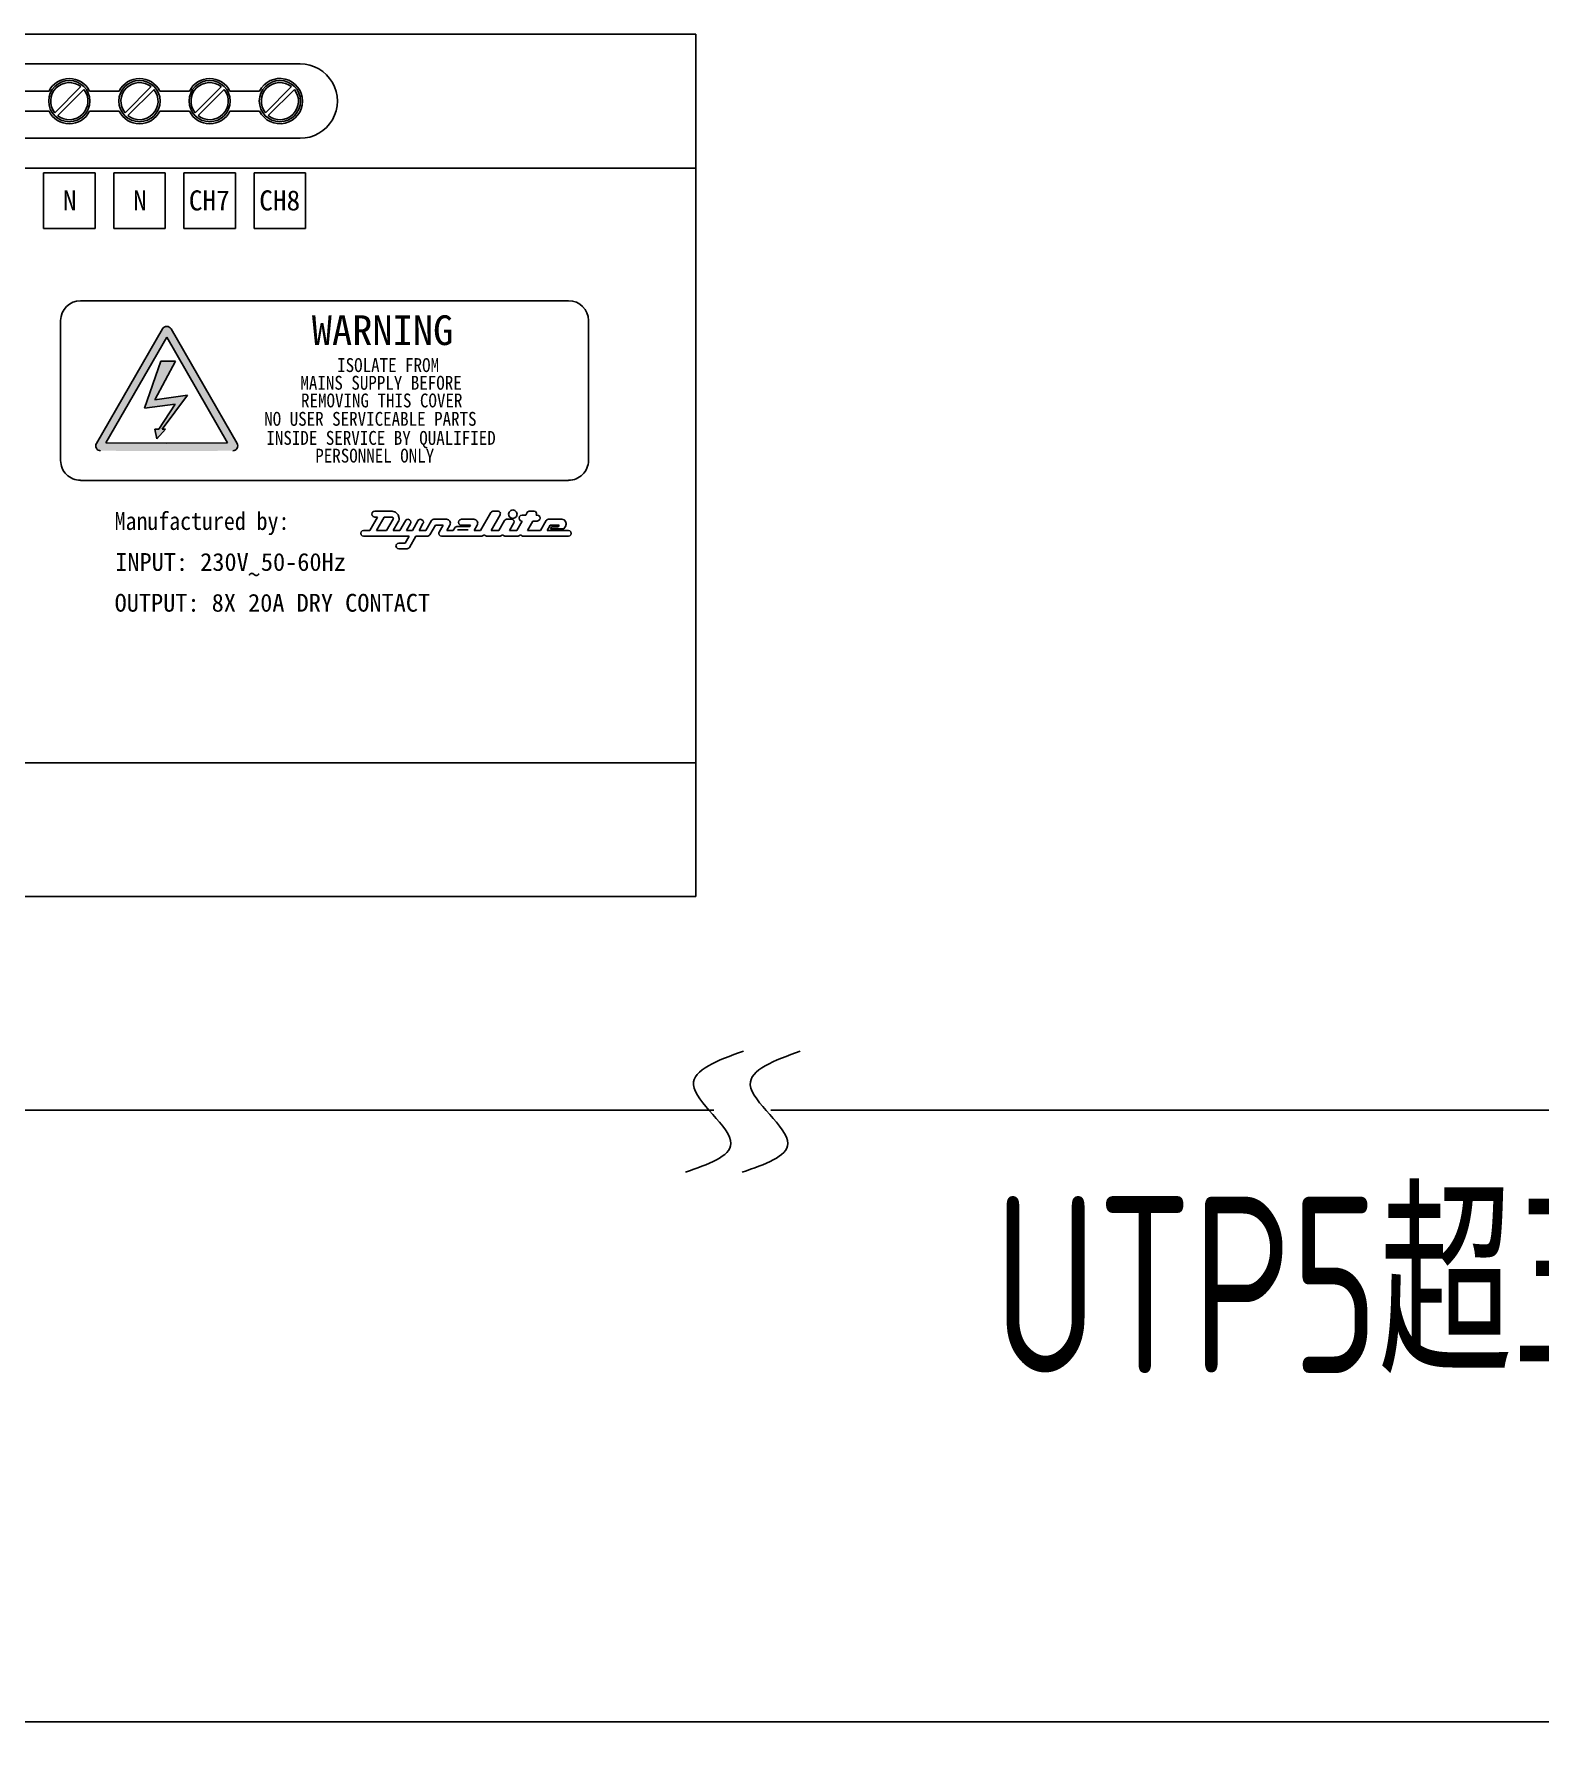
# Model space of a CAD drawing. Header units: millimetres. Extents: x -158656 to -149924, y -51573 to -51018.
# Drawn here: x -156854.71 to -156824.82, y -51188.7 to -51154.76 of the extents above; entities that cross this region are included whole.
import ezdxf

# ---------------------------------------------------------------- set-up
doc = ezdxf.new("R2010")
doc.units = ezdxf.units.MM
doc.header["$MEASUREMENT"] = 0
for name, color, linetype in [('kindalt-文字', 7, 'Continuous'), ('TKTEXT', 9, 'Continuous'), ('系统', 7, 'Continuous')]:
    doc.layers.add(name, color=color, linetype=linetype)
doc.styles.add('XD2008', font='xd-hzs.shx', dxfattribs={"width": 0.7, "bigfont": 'xd-hztxt.shx'})

msp = doc.modelspace()

# ---------------------------------------------------------------- hatches: boundary and pattern name
at = {"layer": 'TKTEXT'}
h = msp.add_hatch(color=0, dxfattribs=at)
edge = h.paths.add_edge_path()
edge.add_ellipse((-156853.389, -51162.927), major_axis=(-0.0006, 0.0983), ratio=1, start_angle=59.6673, end_angle=179.4991)
edge.add_line((-156853.389, -51163.025), (-156852.077, -51163.029))
edge.add_line((-156852.077, -51163.029), (-156850.766, -51163.025))
edge.add_ellipse((-156850.766, -51162.927), major_axis=(0.0002, 0.0983), ratio=1, start_angle=180.276, end_angle=300.1077)
edge.add_line((-156850.681, -51162.878), (-156851.992, -51160.606))
edge.add_ellipse((-156852.077, -51160.655), major_axis=(0, 0.0983), ratio=1, start_angle=-60, end_angle=60)
edge.add_line((-156852.163, -51160.606), (-156853.474, -51162.878))
h.paths.add_polyline_path([(-156852.077, -51160.773), (-156850.868, -51162.868), (-156852.077, -51162.872), (-156853.287, -51162.868)], flags=16)
h.paths.add_polyline_path([(-156852.194, -51161.247), (-156851.903, -51161.247), (-156852.316, -51162.016), (-156851.668, -51161.922), (-156852.167, -51162.596), (-156852.1, -51162.596), (-156852.276, -51162.785), (-156852.316, -51162.596), (-156852.235, -51162.596), (-156851.911, -51162.097), (-156852.519, -51162.178)], flags=0)

# ---------------------------------------------------------------- linework, layer by layer
at = {"layer": 'TKTEXT', "color": 0}
for p, q in [((-156883.372, -51154.758), (-156841.574, -51154.758)), ((-156841.574, -51171.871), (-156841.574, -51154.758)), ((-156841.574, -51171.871), (-156841.574, -51154.758)), ((-156875.517, -51155.348), (-156849.429, -51155.348)), ((-156854.299, -51156.317), (-156853.78, -51155.798)), ((-156852.905, -51156.317), (-156852.387, -51155.798)), ((-156851.512, -51156.317), (-156850.993, -51155.798)), ((-156850.119, -51156.317), (-156849.6, -51155.798)), ((-156855.002, -51155.887), (-156854.413, -51155.887)), ((-156854.242, -51156.374), (-156853.724, -51155.855)), ((-156853.609, -51155.887), (-156853.02, -51155.887)), ((-156852.849, -51156.374), (-156852.33, -51155.855)), ((-156852.216, -51155.887), (-156851.627, -51155.887)), ((-156851.456, -51156.374), (-156850.937, -51155.855)), ((-156850.823, -51155.887), (-156850.233, -51155.887)), ((-156850.063, -51156.374), (-156849.544, -51155.855)), ((-156855.002, -51156.285), (-156854.413, -51156.285)), ((-156853.609, -51156.285), (-156853.02, -51156.285)), ((-156852.216, -51156.285), (-156851.627, -51156.285)), ((-156850.823, -51156.285), (-156850.233, -51156.285)), ((-156875.517, -51156.824), (-156849.429, -51156.824)), ((-156883.372, -51157.414), (-156841.574, -51157.414)), ((-156854.523, -51158.614), (-156854.523, -51157.512)), ((-156854.523, -51157.512), (-156853.5, -51157.512)), ((-156853.5, -51158.614), (-156853.5, -51157.512)), ((-156853.129, -51158.614), (-156853.129, -51157.512)), ((-156853.129, -51157.512), (-156852.107, -51157.512)), ((-156852.107, -51158.614), (-156852.107, -51157.512)), ((-156851.736, -51158.614), (-156851.736, -51157.512)), ((-156851.736, -51157.512), (-156850.713, -51157.512)), ((-156850.713, -51158.614), (-156850.713, -51157.512)), ((-156850.343, -51158.614), (-156850.343, -51157.512)), ((-156850.343, -51157.512), (-156849.32, -51157.512)), ((-156849.32, -51158.614), (-156849.32, -51157.512)), ((-156854.523, -51158.614), (-156853.5, -51158.614)), ((-156853.129, -51158.614), (-156852.107, -51158.614)), ((-156851.736, -51158.614), (-156850.713, -51158.614)), ((-156850.343, -51158.614), (-156849.32, -51158.614)), ((-156853.79, -51160.046), (-156844.1, -51160.046)), ((-156854.183, -51163.218), (-156854.183, -51160.44)), ((-156843.707, -51160.44), (-156843.707, -51163.218)), ((-156853.474, -51162.878), (-156852.163, -51160.606)), ((-156853.287, -51162.868), (-156852.077, -51160.773)), ((-156850.868, -51162.868), (-156852.077, -51160.773)), ((-156850.681, -51162.878), (-156851.992, -51160.606)), ((-156852.194, -51161.247), (-156852.519, -51162.178)), ((-156852.316, -51162.016), (-156851.903, -51161.247)), ((-156852.194, -51161.247), (-156851.903, -51161.247)), ((-156851.668, -51161.922), (-156852.316, -51162.016)), ((-156852.167, -51162.596), (-156851.668, -51161.922)), ((-156852.519, -51162.178), (-156851.911, -51162.097)), ((-156851.911, -51162.097), (-156852.235, -51162.596)), ((-156852.316, -51162.596), (-156852.276, -51162.785)), ((-156852.235, -51162.596), (-156852.316, -51162.596)), ((-156852.276, -51162.785), (-156852.1, -51162.596)), ((-156852.1, -51162.596), (-156852.167, -51162.596)), ((-156852.077, -51162.872), (-156853.287, -51162.868)), ((-156852.078, -51162.872), (-156850.868, -51162.868)), ((-156844.1, -51163.612), (-156853.79, -51163.612)), ((-156847.999, -51164.253), (-156848.007, -51164.282)), ((-156848.007, -51164.282), (-156847.999, -51164.311)), ((-156847.979, -51164.232), (-156847.999, -51164.253)), ((-156847.999, -51164.311), (-156847.979, -51164.332)), ((-156847.95, -51164.224), (-156847.979, -51164.232)), ((-156847.95, -51164.224), (-156847.95, -51164.224)), ((-156847.95, -51164.224), (-156847.95, -51164.224)), ((-156847.95, -51164.224), (-156847.95, -51164.224)), ((-156847.606, -51164.224), (-156847.95, -51164.224)), ((-156847.534, -51164.244), (-156847.606, -51164.224)), ((-156847.483, -51164.295), (-156847.534, -51164.244)), ((-156847.464, -51164.366), (-156847.483, -51164.295)), ((-156845.644, -51164.248), (-156845.85, -51164.605)), ((-156845.633, -51164.235), (-156845.644, -51164.248)), ((-156845.64, -51164.605), (-156845.461, -51164.295)), ((-156845.619, -51164.227), (-156845.633, -51164.235)), ((-156845.603, -51164.224), (-156845.619, -51164.227)), ((-156845.502, -51164.224), (-156845.603, -51164.224)), ((-156845.478, -51164.231), (-156845.502, -51164.224)), ((-156845.461, -51164.248), (-156845.478, -51164.231)), ((-156845.455, -51164.271), (-156845.461, -51164.248)), ((-156845.461, -51164.295), (-156845.458, -51164.287)), ((-156845.458, -51164.287), (-156845.456, -51164.279)), ((-156845.456, -51164.279), (-156845.455, -51164.271)), ((-156845.28, -51164.242), (-156845.292, -51164.284)), ((-156845.292, -51164.284), (-156845.28, -51164.327)), ((-156845.25, -51164.212), (-156845.28, -51164.242)), ((-156845.28, -51164.327), (-156845.25, -51164.357)), ((-156845.208, -51164.2), (-156845.25, -51164.212)), ((-156845.165, -51164.212), (-156845.208, -51164.2)), ((-156845.135, -51164.242), (-156845.165, -51164.212)), ((-156845.165, -51164.357), (-156845.135, -51164.327)), ((-156845.124, -51164.284), (-156845.135, -51164.242)), ((-156845.135, -51164.327), (-156845.124, -51164.284)), ((-156845.055, -51164.309), (-156845.076, -51164.33)), ((-156845.025, -51164.301), (-156845.055, -51164.309)), ((-156844.953, -51164.301), (-156845.025, -51164.301)), ((-156844.924, -51164.248), (-156844.953, -51164.301)), ((-156844.914, -51164.235), (-156844.924, -51164.248)), ((-156844.9, -51164.227), (-156844.914, -51164.235)), ((-156844.883, -51164.224), (-156844.9, -51164.227)), ((-156844.783, -51164.224), (-156844.883, -51164.224)), ((-156844.759, -51164.231), (-156844.783, -51164.224)), ((-156844.742, -51164.248), (-156844.759, -51164.231)), ((-156844.745, -51164.301), (-156844.742, -51164.294)), ((-156844.736, -51164.301), (-156844.745, -51164.301)), ((-156844.736, -51164.272), (-156844.742, -51164.248)), ((-156844.742, -51164.294), (-156844.739, -51164.287)), ((-156844.739, -51164.287), (-156844.736, -51164.279)), ((-156844.736, -51164.279), (-156844.736, -51164.272)), ((-156844.725, -51164.302), (-156844.736, -51164.301)), ((-156844.696, -51164.31), (-156844.725, -51164.302)), ((-156844.675, -51164.331), (-156844.696, -51164.31)), ((-156848.22, -51164.633), (-156848.228, -51164.662)), ((-156848.228, -51164.662), (-156848.22, -51164.691)), ((-156848.2, -51164.613), (-156848.22, -51164.633)), ((-156848.171, -51164.605), (-156848.2, -51164.613)), ((-156848.049, -51164.605), (-156848.171, -51164.605)), ((-156847.896, -51164.339), (-156848.049, -51164.605)), ((-156847.979, -51164.332), (-156847.95, -51164.339)), ((-156847.95, -51164.339), (-156847.949, -51164.339)), ((-156847.95, -51164.339), (-156847.95, -51164.339)), ((-156847.95, -51164.339), (-156847.95, -51164.339)), ((-156847.949, -51164.339), (-156847.896, -51164.339)), ((-156847.917, -51164.605), (-156847.762, -51164.339)), ((-156847.714, -51164.605), (-156847.917, -51164.605)), ((-156847.762, -51164.339), (-156847.606, -51164.339)), ((-156847.583, -51164.379), (-156847.714, -51164.605)), ((-156847.606, -51164.339), (-156847.593, -51164.343)), ((-156847.593, -51164.343), (-156847.583, -51164.353)), ((-156847.583, -51164.353), (-156847.579, -51164.366)), ((-156847.581, -51164.375), (-156847.583, -51164.379)), ((-156847.582, -51164.605), (-156847.483, -51164.438)), ((-156847.453, -51164.605), (-156847.582, -51164.605)), ((-156847.58, -51164.371), (-156847.581, -51164.375)), ((-156847.579, -51164.366), (-156847.58, -51164.371)), ((-156847.483, -51164.438), (-156847.473, -51164.415)), ((-156847.473, -51164.415), (-156847.466, -51164.391)), ((-156847.466, -51164.391), (-156847.464, -51164.366)), ((-156847.34, -51164.414), (-156847.453, -51164.605)), ((-156847.328, -51164.398), (-156847.34, -51164.414)), ((-156847.311, -51164.388), (-156847.328, -51164.398)), ((-156847.321, -51164.605), (-156847.242, -51164.471)), ((-156847.202, -51164.605), (-156847.321, -51164.605)), ((-156847.291, -51164.385), (-156847.311, -51164.388)), ((-156847.262, -51164.393), (-156847.291, -51164.385)), ((-156847.241, -51164.413), (-156847.262, -51164.393)), ((-156847.242, -51164.471), (-156847.237, -51164.462)), ((-156847.234, -51164.441), (-156847.241, -51164.413)), ((-156847.237, -51164.462), (-156847.234, -51164.452)), ((-156847.234, -51164.452), (-156847.234, -51164.441)), ((-156847.092, -51164.414), (-156847.202, -51164.605)), ((-156847.078, -51164.398), (-156847.092, -51164.414)), ((-156847.061, -51164.387), (-156847.078, -51164.398)), ((-156847.07, -51164.605), (-156846.991, -51164.471)), ((-156846.936, -51164.605), (-156847.07, -51164.605)), ((-156847.04, -51164.384), (-156847.061, -51164.387)), ((-156847.011, -51164.392), (-156847.04, -51164.384)), ((-156846.99, -51164.412), (-156847.011, -51164.392)), ((-156846.991, -51164.471), (-156846.986, -51164.462)), ((-156846.983, -51164.441), (-156846.99, -51164.412)), ((-156846.986, -51164.462), (-156846.983, -51164.452)), ((-156846.983, -51164.452), (-156846.983, -51164.441)), ((-156846.822, -51164.409), (-156846.936, -51164.605)), ((-156846.854, -51164.694), (-156846.742, -51164.503)), ((-156846.811, -51164.396), (-156846.822, -51164.409)), ((-156846.796, -51164.388), (-156846.811, -51164.396)), ((-156846.778, -51164.385), (-156846.796, -51164.388)), ((-156846.526, -51164.385), (-156846.778, -51164.385)), ((-156846.742, -51164.503), (-156846.592, -51164.503)), ((-156846.677, -51164.656), (-156846.678, -51164.666)), ((-156846.678, -51164.666), (-156846.67, -51164.695)), ((-156846.674, -51164.646), (-156846.677, -51164.656)), ((-156846.67, -51164.637), (-156846.674, -51164.646)), ((-156846.592, -51164.503), (-156846.67, -51164.637)), ((-156846.487, -51164.396), (-156846.526, -51164.385)), ((-156846.519, -51164.605), (-156846.459, -51164.504)), ((-156846.392, -51164.605), (-156846.519, -51164.605)), ((-156846.459, -51164.424), (-156846.487, -51164.396)), ((-156846.448, -51164.463), (-156846.459, -51164.424)), ((-156846.459, -51164.504), (-156846.453, -51164.491)), ((-156846.453, -51164.491), (-156846.449, -51164.477)), ((-156846.449, -51164.477), (-156846.448, -51164.463)), ((-156846.36, -51164.554), (-156846.392, -51164.605)), ((-156846.35, -51164.542), (-156846.36, -51164.554)), ((-156846.335, -51164.533), (-156846.35, -51164.542)), ((-156846.317, -51164.53), (-156846.335, -51164.533)), ((-156846.064, -51164.53), (-156846.317, -51164.53)), ((-156846.092, -51164.592), (-156846.304, -51164.592)), ((-156846.279, -51164.414), (-156846.287, -51164.444)), ((-156846.287, -51164.444), (-156846.279, -51164.474)), ((-156846.258, -51164.393), (-156846.279, -51164.414)), ((-156846.279, -51164.474), (-156846.258, -51164.495)), ((-156846.228, -51164.385), (-156846.258, -51164.393)), ((-156846.258, -51164.495), (-156846.228, -51164.503)), ((-156845.983, -51164.385), (-156846.228, -51164.385)), ((-156846.228, -51164.503), (-156846.047, -51164.503)), ((-156846.047, -51164.503), (-156846.064, -51164.53)), ((-156845.944, -51164.396), (-156845.983, -51164.385)), ((-156845.974, -51164.605), (-156845.916, -51164.503)), ((-156845.85, -51164.605), (-156845.974, -51164.605)), ((-156845.916, -51164.424), (-156845.944, -51164.396)), ((-156845.905, -51164.463), (-156845.916, -51164.424)), ((-156845.916, -51164.503), (-156845.91, -51164.49)), ((-156845.91, -51164.49), (-156845.907, -51164.477)), ((-156845.907, -51164.477), (-156845.905, -51164.463)), ((-156845.486, -51164.605), (-156845.64, -51164.605)), ((-156845.372, -51164.408), (-156845.486, -51164.605)), ((-156845.362, -51164.396), (-156845.372, -51164.408)), ((-156845.348, -51164.388), (-156845.362, -51164.396)), ((-156845.331, -51164.385), (-156845.348, -51164.388)), ((-156845.23, -51164.385), (-156845.331, -51164.385)), ((-156845.276, -51164.605), (-156845.19, -51164.455)), ((-156845.131, -51164.605), (-156845.276, -51164.605)), ((-156845.25, -51164.357), (-156845.208, -51164.368)), ((-156845.207, -51164.391), (-156845.23, -51164.385)), ((-156845.208, -51164.368), (-156845.165, -51164.357)), ((-156845.19, -51164.408), (-156845.207, -51164.391)), ((-156845.184, -51164.432), (-156845.19, -51164.408)), ((-156845.19, -51164.455), (-156845.186, -51164.447)), ((-156845.186, -51164.447), (-156845.184, -51164.44)), ((-156845.184, -51164.44), (-156845.184, -51164.432)), ((-156845.023, -51164.42), (-156845.131, -51164.605)), ((-156845.076, -51164.33), (-156845.084, -51164.36)), ((-156845.084, -51164.36), (-156845.076, -51164.39)), ((-156845.076, -51164.39), (-156845.055, -51164.412)), ((-156845.055, -51164.412), (-156845.025, -51164.42)), ((-156845.025, -51164.42), (-156845.023, -51164.42)), ((-156844.919, -51164.605), (-156844.813, -51164.42)), ((-156844.659, -51164.605), (-156844.919, -51164.605)), ((-156844.813, -51164.42), (-156844.736, -51164.42)), ((-156844.736, -51164.42), (-156844.725, -51164.419)), ((-156844.725, -51164.419), (-156844.696, -51164.411)), ((-156844.696, -51164.411), (-156844.675, -51164.389)), ((-156844.667, -51164.36), (-156844.675, -51164.331)), ((-156844.675, -51164.389), (-156844.667, -51164.36)), ((-156844.544, -51164.408), (-156844.659, -51164.605)), ((-156844.533, -51164.396), (-156844.544, -51164.408)), ((-156844.519, -51164.388), (-156844.533, -51164.396)), ((-156844.526, -51164.605), (-156844.465, -51164.503)), ((-156844.108, -51164.605), (-156844.526, -51164.605)), ((-156844.503, -51164.385), (-156844.519, -51164.388)), ((-156844.233, -51164.385), (-156844.503, -51164.385)), ((-156844.465, -51164.503), (-156844.288, -51164.503)), ((-156844.438, -51164.534), (-156844.461, -51164.575)), ((-156844.461, -51164.575), (-156844.196, -51164.575)), ((-156844.306, -51164.534), (-156844.438, -51164.534)), ((-156844.288, -51164.503), (-156844.306, -51164.534)), ((-156844.19, -51164.396), (-156844.233, -51164.385)), ((-156844.196, -51164.575), (-156844.159, -51164.511)), ((-156844.16, -51164.426), (-156844.19, -51164.396)), ((-156844.148, -51164.469), (-156844.16, -51164.426)), ((-156844.159, -51164.511), (-156844.153, -51164.498)), ((-156844.153, -51164.498), (-156844.15, -51164.483)), ((-156844.15, -51164.483), (-156844.148, -51164.469)), ((-156844.107, -51164.605), (-156844.108, -51164.605)), ((-156844.107, -51164.605), (-156844.107, -51164.605)), ((-156844.106, -51164.605), (-156844.107, -51164.605)), ((-156844.077, -51164.613), (-156844.106, -51164.605)), ((-156844.056, -51164.634), (-156844.077, -51164.613)), ((-156844.048, -51164.664), (-156844.056, -51164.634)), ((-156844.056, -51164.693), (-156844.048, -51164.664)), ((-156848.22, -51164.691), (-156848.2, -51164.711)), ((-156848.2, -51164.711), (-156848.171, -51164.719)), ((-156848.171, -51164.719), (-156847.268, -51164.719)), ((-156847.519, -51164.884), (-156847.527, -51164.912)), ((-156847.527, -51164.912), (-156847.519, -51164.941)), ((-156847.5, -51164.863), (-156847.519, -51164.884)), ((-156847.519, -51164.941), (-156847.5, -51164.961)), ((-156847.471, -51164.856), (-156847.5, -51164.863)), ((-156847.5, -51164.961), (-156847.471, -51164.969)), ((-156847.348, -51164.856), (-156847.471, -51164.856)), ((-156847.471, -51164.969), (-156847.308, -51164.969)), ((-156847.268, -51164.719), (-156847.348, -51164.856)), ((-156847.308, -51164.969), (-156847.289, -51164.965)), ((-156847.289, -51164.965), (-156847.273, -51164.956)), ((-156847.273, -51164.956), (-156847.26, -51164.941)), ((-156847.26, -51164.941), (-156847.13, -51164.719)), ((-156847.13, -51164.719), (-156846.898, -51164.719)), ((-156846.898, -51164.719), (-156846.881, -51164.716)), ((-156846.881, -51164.716), (-156846.866, -51164.707)), ((-156846.866, -51164.707), (-156846.854, -51164.694)), ((-156846.67, -51164.695), (-156846.65, -51164.715)), ((-156846.65, -51164.715), (-156846.621, -51164.722)), ((-156846.621, -51164.722), (-156845.853, -51164.722)), ((-156845.853, -51164.722), (-156845.852, -51164.722)), ((-156845.852, -51164.722), (-156845.851, -51164.722)), ((-156845.851, -51164.722), (-156845.85, -51164.722)), ((-156845.85, -51164.722), (-156845.821, -51164.719)), ((-156845.821, -51164.719), (-156845.794, -51164.708)), ((-156845.794, -51164.708), (-156845.771, -51164.69)), ((-156845.771, -51164.69), (-156845.754, -51164.708)), ((-156845.754, -51164.708), (-156845.733, -51164.719)), ((-156845.733, -51164.719), (-156845.708, -51164.722)), ((-156845.708, -51164.722), (-156845.707, -51164.722)), ((-156845.708, -51164.722), (-156845.708, -51164.722)), ((-156845.707, -51164.722), (-156845.706, -51164.722)), ((-156845.706, -51164.722), (-156845.49, -51164.722)), ((-156845.49, -51164.722), (-156845.489, -51164.722)), ((-156845.489, -51164.722), (-156845.488, -51164.722)), ((-156845.488, -51164.722), (-156845.487, -51164.722)), ((-156845.487, -51164.722), (-156845.458, -51164.719)), ((-156845.458, -51164.719), (-156845.431, -51164.708)), ((-156845.431, -51164.708), (-156845.407, -51164.69)), ((-156845.407, -51164.69), (-156845.391, -51164.708)), ((-156845.391, -51164.708), (-156845.369, -51164.719)), ((-156845.369, -51164.719), (-156845.346, -51164.722)), ((-156845.346, -51164.722), (-156845.345, -51164.722)), ((-156845.345, -51164.722), (-156845.344, -51164.722)), ((-156845.344, -51164.722), (-156845.343, -51164.722)), ((-156845.343, -51164.722), (-156845.134, -51164.722)), ((-156845.134, -51164.722), (-156845.133, -51164.722)), ((-156845.133, -51164.722), (-156845.132, -51164.722)), ((-156845.132, -51164.722), (-156845.131, -51164.722)), ((-156845.131, -51164.722), (-156845.102, -51164.719)), ((-156845.102, -51164.719), (-156845.075, -51164.708)), ((-156845.075, -51164.708), (-156845.052, -51164.69)), ((-156845.052, -51164.69), (-156845.035, -51164.708)), ((-156845.035, -51164.708), (-156845.014, -51164.719)), ((-156845.014, -51164.719), (-156844.99, -51164.722)), ((-156844.99, -51164.722), (-156844.989, -51164.722)), ((-156844.989, -51164.722), (-156844.988, -51164.722)), ((-156844.988, -51164.722), (-156844.108, -51164.722)), ((-156844.988, -51164.722), (-156844.988, -51164.722)), ((-156844.108, -51164.722), (-156844.107, -51164.722)), ((-156844.107, -51164.722), (-156844.106, -51164.722)), ((-156844.107, -51164.722), (-156844.107, -51164.722)), ((-156844.106, -51164.722), (-156844.077, -51164.714)), ((-156844.077, -51164.714), (-156844.056, -51164.693)), ((-156883.372, -51169.216), (-156841.574, -51169.216)), ((-156883.372, -51171.871), (-156841.574, -51171.871))]:
    msp.add_line(p, q, dxfattribs=at)
for centre, major_axis, start_param, end_param in [((-156849.429, -51156.086), (0.001, 0.738), 3.142506, 6.284099), ((-156854.011, -51156.086), (0.001, 0.409), -1.568884, 4.714301), ((-156854.011, -51156.086), (0.001, 0.369), -0.674897, 2.250528), ((-156854.011, -51156.086), (0, 0.449), -1.111129, 1.111129), ((-156852.618, -51156.086), (-0.002, 0.409), 4.708152, 10.991337), ((-156852.618, -51156.086), (-0.001, 0.369), -0.67962, 2.245805), ((-156852.618, -51156.086), (0, 0.449), -1.111129, 1.111129), ((-156851.225, -51156.086), (0, 0.409), -1.570784, 4.712401), ((-156851.225, -51156.086), (0.001, 0.369), -0.674897, 2.250528), ((-156851.225, -51156.086), (0.003, 0.449), -1.103958, 1.1183), ((-156849.831, -51156.086), (0.001, 0.409), -1.568884, 4.714301), ((-156849.831, -51156.086), (0.001, 0.369), -0.674897, 2.250528), ((-156849.831, -51156.086), (0.002, 0.449), 2.032913, 7.398909), ((-156854.011, -51156.086), (0, 0.369), 2.463535, 5.388961), ((-156852.618, -51156.086), (0, 0.369), 2.463535, 5.388961), ((-156851.225, -51156.086), (-0.001, 0.369), 2.461325, 5.386751), ((-156849.831, -51156.086), (0, 0.369), 2.463535, 5.388961), ((-156854.011, -51156.086), (0, 0.449), 2.030464, 4.252722), ((-156852.618, -51156.086), (0, 0.449), 2.030464, 4.252722), ((-156851.225, -51156.086), (-0.004, 0.449), 2.020339, 4.244742), ((-156853.79, -51160.44), (-0.001, 0.393), -0.003184, 1.567612), ((-156844.1, -51160.44), (0.001, 0.393), -1.567612, 0.003184), ((-156852.077, -51160.655), (0.0024, 0.0983), -1.02285, 1.071545), ((-156853.389, -51162.927), (-0.0005, 0.0983), 1.041688, 3.133146), ((-156850.766, -51162.927), (0.0005, 0.0983), 3.150039, 5.241497), ((-156853.79, -51163.218), (0, 0.393), 1.570967, 3.141764), ((-156844.1, -51163.218), (-0.002, 0.393), 3.136886, 4.707683)]:
    msp.add_ellipse(centre, major_axis=major_axis, ratio=1, start_param=start_param, end_param=end_param, dxfattribs=at)
at = {"layer": '系统', "color": 6}
for points in [[(-156660.054, -51170.565), (-156660.054, -51174.517), (-156660.054, -51188.249), (-156954.471, -51188.249), (-156954.471, -51224.578), (-156943.478, -51224.578)], [(-156865.898, -51170.543), (-156865.898, -51176.108), (-156841.216, -51176.108)], [(-156840.087, -51176.108), (-156810.179, -51176.108), (-156810.179, -51170.543)]]:
    msp.add_lwpolyline(points, dxfattribs=at)
for points in [[(-156840.632, -51174.937), (-156841.624, -51175.605), (-156840.879, -51176.774), (-156841.784, -51177.343)], [(-156839.503, -51174.937), (-156840.495, -51175.605), (-156839.75, -51176.774), (-156840.656, -51177.343)]]:
    msp.add_spline(points, degree=3, dxfattribs=at)

# ---------------------------------------------------------------- texts
at = {"layer": 'kindalt-文字', "ltscale": 2, "style": 'XD2008', "width": 0.8}
msp.add_text('UTP5超五类网线', height=3.5, dxfattribs=at).set_placement((-156835.662, -51181.326))
at = {"layer": 'TKTEXT', "color": 0}
for s, height, p in [('N', 0.398, (-156854.138, -51158.255)), ('N', 0.398, (-156852.744, -51158.255)), ('CH7', 0.3981, (-156851.639, -51158.255)), ('CH8', 0.3981, (-156850.241, -51158.255)), ('WARNING', 0.5901, (-156849.199, -51160.927)), ('INPUT: 230V 50-60Hz', 0.35406, (-156853.099, -51165.408)), ('~', 0.354, (-156850.464, -51165.657)), ('OUTPUT: 8X 20A DRY CONTACT', 0.35406, (-156853.112, -51166.218))]:
    msp.add_text(s, height=height, dxfattribs=at).set_placement(p)
at = {"layer": 'TKTEXT', "color": 0, "width": 0.9}
for s, height, p in [('ISOLATE FROM', 0.27538, (-156848.695, -51161.462)), ('MAINS SUPPLY BEFORE', 0.27538, (-156849.425, -51161.813)), ('REMOVING THIS COVER', 0.27538, (-156849.412, -51162.164)), ('NO USER SERVICEABLE PARTS', 0.27538, (-156850.143, -51162.529)), ('INSIDE SERVICE BY QUALIFIED', 0.27538, (-156850.1, -51162.907)), ('PERSONNEL ONLY', 0.27538, (-156849.129, -51163.259)), ('Manufactured by:', 0.35406, (-156853.111, -51164.595))]:
    msp.add_text(s, height=height, dxfattribs=at).set_placement(p)

doc.saveas('drawing.dxf')
